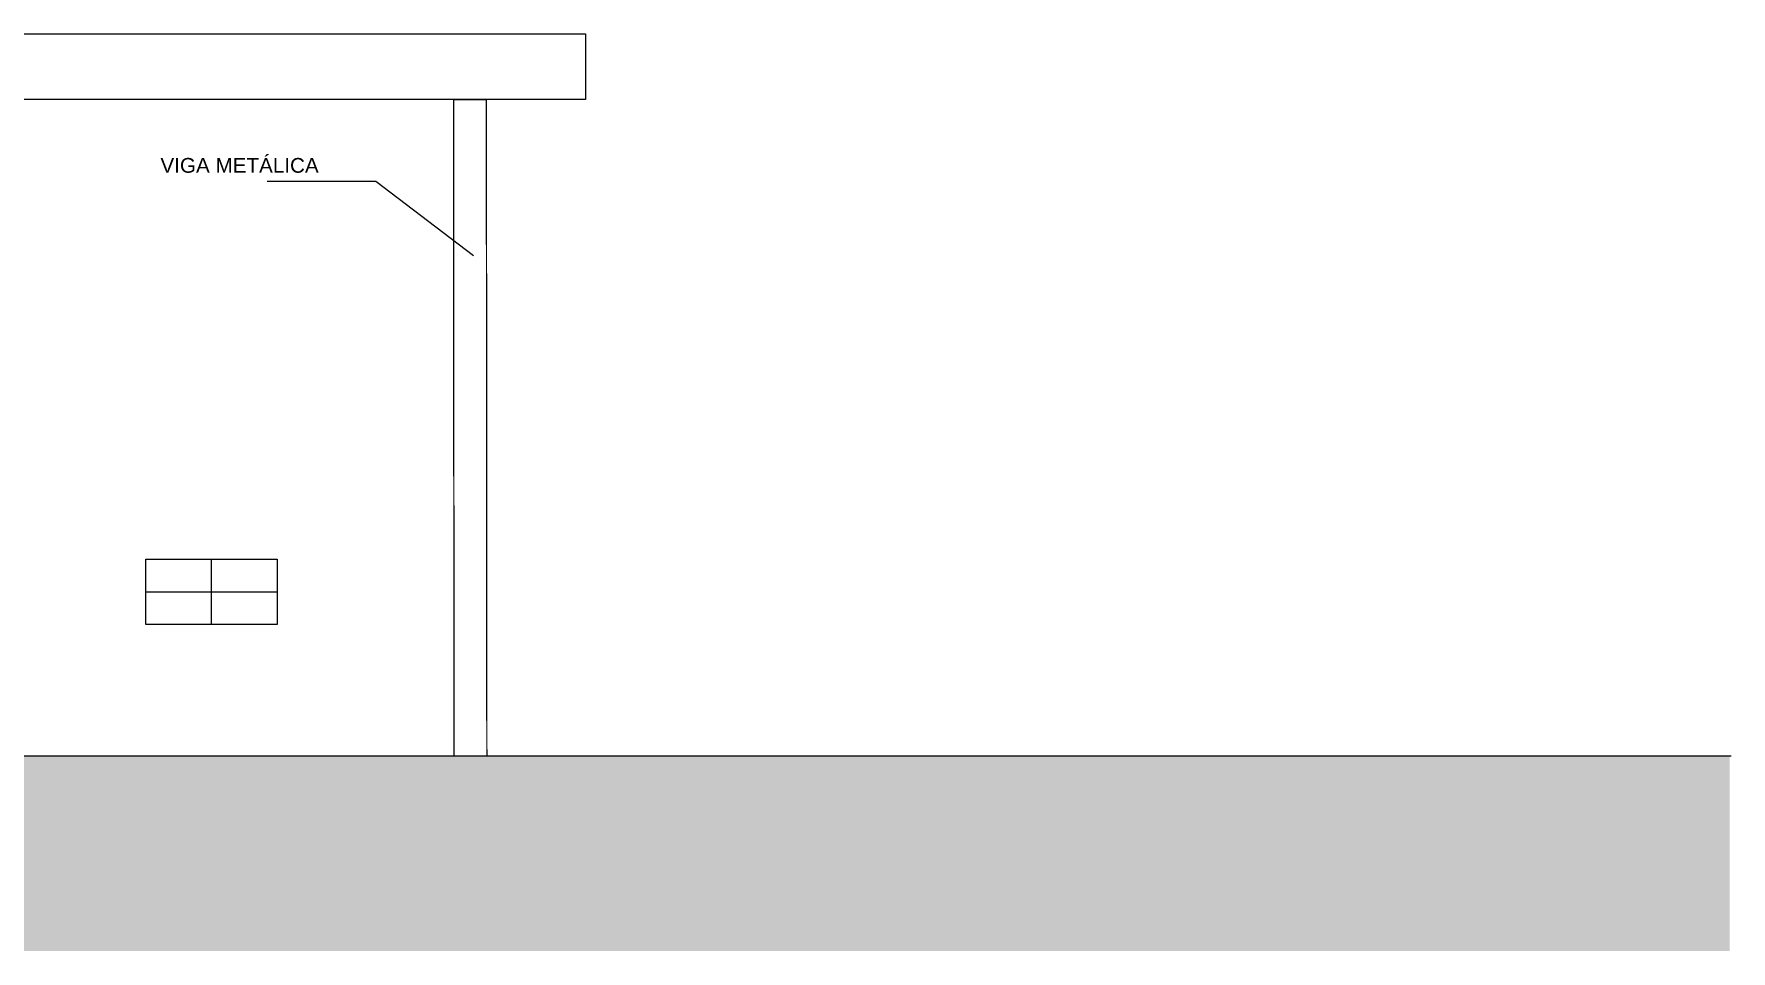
# Model space of a CAD drawing. Header units: metres. Extents: x 257 to 767, y -173 to 1.
# Drawn here: x 684.38 to 710.23, y -170.84 to -156.87 of the extents above; entities that cross this region are included whole.
import ezdxf

# ---------------------------------------------------------------- set-up
doc = ezdxf.new("R2010")
doc.units = ezdxf.units.M
doc.header["$LTSCALE"] = 10
doc.layers.get('0').update_dxf_attribs({"color": 254})
for name, color, linetype in [('A_METAL', 93, 'Continuous'), ('D_HATCH', 8, 'Continuous'), ('ELETEXTO LUMINÁRIAS', 254, 'Continuous')]:
    doc.layers.add(name, color=color, linetype=linetype)
doc.layers.add('Janelas', color=254, linetype='Continuous', plot=False)
doc.styles.add('ARIAL', font='')
doc.styles.get('ARIAL').set_extended_font_data('Arial')

msp = doc.modelspace()

# ---------------------------------------------------------------- hatches: boundary and pattern name
at = {"layer": 'D_HATCH', "lineweight": 0}
h = msp.add_hatch(dxfattribs=at)
h.set_pattern_fill('EARTH', color=256, scale=0.1, angle=45)
h.set_pattern_definition([(45, (303.7022, -20.8553), (6e-17, 0.8980256), [0.635, -0.635]), (45, (303.53384, -20.6869), (6e-17, 0.8980256), [0.635, -0.635]), (45, (303.36546, -20.5185), (6e-17, 0.8980256), [0.635, -0.635]), (135, (303.36546, -20.4063), (-0.8980256, 6e-17), [0.635, -0.635]), (135, (303.53384, -20.2379), (-0.8980256, 6e-17), [0.635, -0.635]), (135, (303.7022, -20.0695), (-0.8980256, 6e-17), [0.635, -0.635])])
h.paths.add_polyline_path([(710.206, -167.867), (633.993, -167.867), (633.993, -170.84), (710.206, -170.84)])

# ---------------------------------------------------------------- linework, layer by layer
for p, q in [((687.93, -159.108), (689.589, -159.108)), ((689.589, -159.108), (691.073, -160.241)), ((686.084, -165.867), (686.084, -164.867)), ((634.05, -167.867), (710.228, -167.867))]:
    msp.add_line(p, q)
msp.add_lwpolyline([(635.501, -156.867), (692.778, -156.867), (692.778, -157.867), (635.501, -157.867)], close=True)
at = {"layer": 'A_METAL', "const_width": 0.02}
msp.add_lwpolyline([(690.771, -157.867), (691.271, -157.867), (691.278, -167.867), (690.778, -167.867)], close=True, dxfattribs=at)
at = {"layer": 'Janelas'}
for p, q in [((687.084, -165.867), (687.084, -164.867)), ((686.084, -165.367), (688.084, -165.367))]:
    msp.add_line(p, q, dxfattribs=at)
msp.add_lwpolyline([(686.084, -164.867), (688.084, -164.867), (688.084, -165.867), (686.084, -165.867)], close=True, dxfattribs=at)

# ---------------------------------------------------------------- texts
at = {"layer": 'ELETEXTO LUMINÁRIAS', "color": 7, "ltscale": 0.05, "style": 'ARIAL'}
msp.add_text('VIGA METÁLICA', height=0.225, rotation=360, dxfattribs=at).set_placement((686.307, -158.982))

doc.saveas('drawing.dxf')
